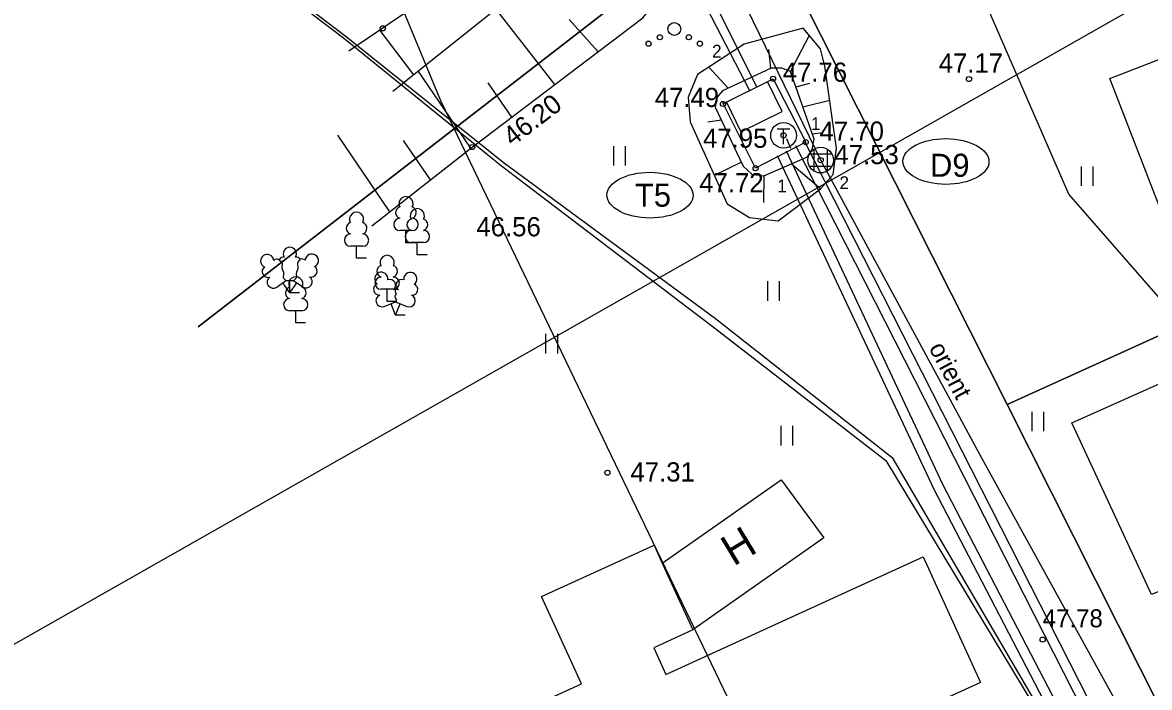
# Model space of a CAD drawing. Extents: x 641385 to 641893, y 6455477 to 6456239.
# Drawn here: x 641534.31 to 641578.24, y 6456009.21 to 6456035.15 of the extents above; entities that cross this region are included whole.
import ezdxf

# ---------------------------------------------------------------- set-up
doc = ezdxf.new("R2010")
doc.units = 0
for name, color, linetype in [('DKAEV', 7, 'Continuous'), ('DTRASS', 7, 'Continuous'), ('HALJASTUS', 7, 'Continuous'), ('HOONE', 7, 'Continuous'), ('KAEVU_NR', 7, 'Continuous'), ('KORGUS', 7, 'Continuous'), ('MOOTPIIR', 7, 'Continuous'), ('MPKAABEL', 7, 'Continuous'), ('PIIR', 7, 'Continuous'), ('PUU', 7, 'Continuous'), ('RELJEEF', 7, 'Continuous'), ('TKAEV', 7, 'Continuous'), ('TORU_NR', 7, 'Continuous'), ('TTRASS', 7, 'Continuous'), ('VORMISTUS', 7, 'Continuous')]:
    doc.layers.add(name, color=color, linetype=linetype)

msp = doc.modelspace()

# ---------------------------------------------------------------- linework, layer by layer
at = {"layer": 'DKAEV'}
for p, q in [((641565.173, 6456029.347), (641565.173, 6456030.213)), ((641565.673, 6456030.213), (641565.673, 6456029.347)), ((641564.99, 6456030.03), (641565.856, 6456030.03)), ((641565.856, 6456029.53), (641564.99, 6456029.53))]:
    msp.add_line(p, q, dxfattribs=at)
msp.add_circle((641565.423, 6456029.78), 0.5, dxfattribs=at)
at = {"layer": 'DTRASS'}
msp.add_lwpolyline([(641551.465, 6456058.479), (641565.447, 6456029.74), (641571.69, 6456018.17), (641585.579, 6455992.97)], dxfattribs=at)
at = {"layer": 'HALJASTUS'}
for p, q in [((641557.342, 6456030.325), (641557.342, 6456029.564)), ((641557.797, 6456030.325), (641557.797, 6456029.564)), ((641575.582, 6456029.533), (641575.582, 6456028.771)), ((641576.038, 6456029.533), (641576.038, 6456028.771)), ((641563.351, 6456025.054), (641563.351, 6456024.293)), ((641563.806, 6456025.054), (641563.806, 6456024.293)), ((641554.704, 6456023.004), (641554.704, 6456022.242)), ((641555.159, 6456023.004), (641555.159, 6456022.242)), ((641573.651, 6456019.967), (641573.651, 6456019.205)), ((641574.107, 6456019.967), (641574.107, 6456019.205)), ((641563.864, 6456019.416), (641563.864, 6456018.655)), ((641564.319, 6456019.416), (641564.319, 6456018.655))]:
    msp.add_line(p, q, dxfattribs=at)
for centre, radius in [((641559.717, 6456034.896), 0.25), ((641559.152, 6456034.571), 0.1), ((641560.282, 6456034.571), 0.1), ((641558.717, 6456034.321), 0.1), ((641560.717, 6456034.321), 0.1)]:
    msp.add_circle(centre, radius, dxfattribs=at)
at = {"layer": 'HOONE'}
for points in [[(641580.274, 6456034.354), (641582.356, 6456028.983), (641578.773, 6456027.595), (641576.691, 6456032.965), (641580.274, 6456034.354)], [(641575.215, 6456019.53), (641587.087, 6456024.844), (641589.922, 6456018.511), (641593.606, 6456020.178)], [(641598.595, 6456022.418), (641602.108, 6456023.994), (641605.563, 6456016.292), (641602.319, 6456014.892), (641603.071, 6456013.305), (641602.209, 6456011.486), (641599.294, 6456010.194), (641597.367, 6456010.776), (641596.696, 6456012.399), (641593.324, 6456011.005), (641591.551, 6456015.295), (641583.344, 6456011.904), (641582.283, 6456014.474), (641578.317, 6456012.835), (641575.215, 6456019.53)], [(641569.414, 6456014.306), (641571.657, 6456009.404), (641555.043, 6456001.804), (641552.368, 6456007.651), (641556.103, 6456009.36), (641554.548, 6456012.76), (641558.929, 6456014.763), (641559.249, 6456014.063), (641563.881, 6456017.314), (641565.543, 6456015.047), (641560.439, 6456011.462), (641558.916, 6456010.765), (641559.393, 6456009.722), (641569.414, 6456014.306)], [(641559.249, 6456014.063), (641560.439, 6456011.462)]]:
    msp.add_lwpolyline(points, dxfattribs=at)
at = {"layer": 'KAEVU_NR'}
for centre in [(641570.304, 6456029.726), (641558.77, 6456028.413)]:
    msp.add_ellipse(centre, major_axis=(1.678, -0.009), ratio=0.531431, dxfattribs=at)
at = {"layer": 'KORGUS'}
for centre in [(641548.354, 6456034.92), (641563.567, 6456032.955), (641571.204, 6456032.94), (641561.616, 6456031.971), (641563.977, 6456030.746), (641551.843, 6456030.29), (641564.84, 6456030.48), (641564.84, 6456030.48), (641565.423, 6456029.78), (641562.888, 6456029.464), (641557.111, 6456017.59), (641574.075, 6456011.082)]:
    msp.add_circle(centre, 0.1, dxfattribs=at)
at = {"layer": 'MOOTPIIR'}
msp.add_lwpolyline([(641502.29, 6456186.375), (641505.592, 6456169.157), (641519.147, 6456171.939), (641526.793, 6456118.545), (641535.481, 6456068.629), (641550.6, 6456032.105), (641572.669, 6455986.189), (641583.964, 6455982.884), (641605.512, 6455991.581), (641619.588, 6455970.884), (641636.618, 6455976.101), (641618.024, 6456017.147), (641594.217, 6456006.538), (641575.102, 6456028.452), (641553.901, 6456077.151), (641542.78, 6456139.068), (641533.57, 6456192.984), (641502.29, 6456186.375)], dxfattribs=at)
at = {"layer": 'MPKAABEL'}
for points in [[(641534.898, 6456040.112), (641536.85, 6456040.19), (641541.41, 6456038.81), (641546.88, 6456034.64), (641553.1, 6456029.66), (641561.33, 6456023.6), (641568.21, 6456018.18), (641574.52, 6456007.38), (641579.76, 6455997.85), (641585.55, 6455988.33), (641593.78, 6455976.76), (641596.86, 6455972.18), (641597.72, 6455972.07), (641616.26, 6455979.99), (641620.19, 6455981.62), (641620.82, 6455981.25), (641621.46, 6455979.89)], [(641534.898, 6456040.112), (641536.85, 6456040.19), (641541.41, 6456038.81), (641546.88, 6456034.64), (641553.1, 6456029.66), (641561.33, 6456023.6), (641568.21, 6456018.18), (641574.52, 6456007.38), (641579.76, 6455997.85), (641585.55, 6455988.33), (641593.78, 6455976.76), (641596.86, 6455972.18), (641597.72, 6455972.07), (641616.26, 6455979.99), (641620.19, 6455981.62), (641620.82, 6455981.25), (641621.46, 6455979.89)], [(641535.091, 6456039.712), (641536.8, 6456039.9), (641541.44, 6456038.64), (641546.83, 6456034.55), (641552.98, 6456029.56), (641561.18, 6456023.32), (641567.96, 6456018.06), (641574.45, 6456007.33), (641579.71, 6455997.8), (641585.36, 6455988.06), (641593.53, 6455976.66), (641593.95, 6455975.88), (641593.76, 6455975.28), (641585.99, 6455972.17), (641584.44, 6455970.5)], [(641535.091, 6456039.712), (641536.8, 6456039.9), (641541.44, 6456038.64), (641546.83, 6456034.55), (641552.98, 6456029.56), (641561.18, 6456023.32), (641567.96, 6456018.06), (641574.45, 6456007.33), (641579.71, 6455997.8), (641585.36, 6455988.06), (641593.53, 6455976.66), (641593.95, 6455975.88), (641593.76, 6455975.28), (641585.99, 6455972.17), (641584.44, 6455970.5)]]:
    msp.add_lwpolyline(points, dxfattribs=at)
at = {"layer": 'PIIR'}
for p, q in [((641562.74, 6456039.99), (641541.153, 6456023.281)), ((641541.153, 6456023.281), (641562.74, 6456039.99)), ((641572.69, 6456020.25), (641562.74, 6456039.99)), ((641562.74, 6456039.99), (641572.69, 6456020.25)), ((641600.88, 6456033.04), (641572.69, 6456020.25)), ((641572.69, 6456020.25), (641600.88, 6456033.04)), ((641572.69, 6456020.25), (641587.99, 6455989.89)), ((641587.99, 6455989.89), (641572.69, 6456020.25))]:
    msp.add_line(p, q, dxfattribs=at)
at = {"layer": 'PUU'}
for p, q in [((641549.5, 6456027.035), (641549.02, 6456027.035)), ((641549.26, 6456026.56), (641549.26, 6456027.035)), ((641547.575, 6456026.425), (641547.095, 6456026.425)), ((641547.335, 6456025.95), (641547.335, 6456026.425)), ((641549.64, 6456026.56), (641549.26, 6456026.56)), ((641549.942, 6456026.565), (641549.462, 6456026.565)), ((641549.702, 6456026.09), (641549.702, 6456026.565)), ((641547.715, 6456025.95), (641547.335, 6456025.95)), ((641550.082, 6456026.09), (641549.702, 6456026.09)), ((641544.222, 6456024.83), (641544.582, 6456025.085)), ((641544.732, 6456024.61), (641544.457, 6456024.995)), ((641544.582, 6456025.085), (641544.877, 6456025.085)), ((641544.732, 6456024.61), (641544.732, 6456025.085)), ((641544.732, 6456024.61), (641545.002, 6456025)), ((641544.877, 6456025.085), (641545.237, 6456024.84)), ((641545.112, 6456024.61), (641544.732, 6456024.61)), ((641548.766, 6456024.745), (641548.286, 6456024.745)), ((641548.526, 6456024.27), (641548.526, 6456024.745)), ((641548.411, 6456024.075), (641548.856, 6456024.25)), ((641548.906, 6456024.27), (641548.526, 6456024.27)), ((641548.851, 6456023.74), (641548.676, 6456024.18)), ((641548.851, 6456023.74), (641549.031, 6456024.18)), ((641548.856, 6456024.25), (641549.296, 6456024.07)), ((641545.203, 6456023.905), (641544.723, 6456023.905)), ((641544.963, 6456023.43), (641544.963, 6456023.905)), ((641549.231, 6456023.74), (641548.851, 6456023.74)), ((641545.343, 6456023.43), (641544.963, 6456023.43))]:
    msp.add_line(p, q, dxfattribs=at)
for points in [[(641544.319, 6456025.897), (641544.422, 6456025.795), (641544.437, 6456025.765), (641544.437, 6456025.71), (641544.422, 6456025.62), (641544.422, 6456025.575), (641544.442, 6456025.495), (641544.482, 6456025.405), (641544.492, 6456025.36), (641544.487, 6456025.315), (641544.472, 6456025.25), (641544.472, 6456025.22), (641544.492, 6456025.18), (641544.517, 6456025.15), (641544.582, 6456025.085)], [(641545.136, 6456025.911), (641545.042, 6456025.795), (641545.027, 6456025.765), (641545.027, 6456025.71), (641545.042, 6456025.62), (641545.047, 6456025.575), (641545.027, 6456025.495), (641544.987, 6456025.405), (641544.977, 6456025.36), (641544.982, 6456025.315), (641544.997, 6456025.25), (641544.997, 6456025.22), (641544.977, 6456025.18), (641544.952, 6456025.15), (641544.882, 6456025.085)], [(641548.856, 6456024.745), (641548.836, 6456024.67), (641548.836, 6456024.65), (641548.846, 6456024.62), (641548.866, 6456024.585), (641548.871, 6456024.565), (641548.856, 6456024.53), (641548.831, 6456024.48), (641548.826, 6456024.455), (641548.831, 6456024.44), (641548.841, 6456024.41), (641548.876, 6456024.35), (641548.881, 6456024.33), (641548.876, 6456024.31), (641548.861, 6456024.275), (641548.856, 6456024.25)]]:
    msp.add_lwpolyline(points, dxfattribs=at)
for centre, radius, start, end in [((641549.26, 6456028.08), 0.277, 332.5799, 207.4201), ((641547.335, 6456027.47), 0.277, 332.5799, 207.4201), ((641549.09, 6456027.733), 0.233, 109.0217, 253.1415), ((641549.702, 6456027.61), 0.277, 332.5799, 207.4201), ((641549.43, 6456027.733), 0.233, 286.8508, 70.9859), ((641547.165, 6456027.123), 0.233, 109.0217, 253.1415), ((641547.505, 6456027.123), 0.233, 286.8508, 70.9859), ((641549.023, 6456027.272), 0.238, 90.0016, 269.3953), ((641549.532, 6456027.263), 0.233, 109.0217, 253.1415), ((641549.497, 6456027.272), 0.238, 270.6047, 89.9984), ((641549.872, 6456027.263), 0.233, 286.8508, 70.9859), ((641547.098, 6456026.662), 0.238, 90.0016, 269.3953), ((641547.572, 6456026.662), 0.238, 270.6047, 89.9984), ((641549.465, 6456026.802), 0.238, 90.0016, 269.3953), ((641549.939, 6456026.802), 0.238, 270.6047, 89.9984), ((641544.732, 6456026.13), 0.256, 90.0013, 211.0159), ((641544.732, 6456026.13), 0.256, 328.9841, 89.9987), ((641543.849, 6456025.847), 0.256, 125.5389, 246.5536), ((641543.849, 6456025.847), 0.256, 4.5218, 125.5364), ((641544.235, 6456025.714), 0.202, 65.2382, 130.7412), ((641544.495, 6456025.797), 0.202, 84.7965, 150.2995), ((641544.97, 6456025.797), 0.202, 34.3857, 95.2035), ((641545.208, 6456025.723), 0.202, 50.3173, 111.1351), ((641545.592, 6456025.863), 0.256, 55.522, 176.5367), ((641545.592, 6456025.863), 0.256, 294.5049, 55.5195), ((641548.526, 6456025.79), 0.277, 332.5799, 207.4201), ((641543.877, 6456025.43), 0.224, 125.4667, 288.5349), ((641545.572, 6456025.445), 0.224, 252.5235, 55.5918), ((641548.294, 6456025.154), 0.256, 111.5027, 232.5173), ((641548.356, 6456025.443), 0.233, 109.0217, 253.1415), ((641548.294, 6456025.154), 0.256, 350.4856, 111.5002), ((641548.696, 6456025.443), 0.233, 286.8508, 70.9859), ((641549.43, 6456025.145), 0.256, 67.6168, 188.6314), ((641549.43, 6456025.145), 0.256, 306.5997, 67.6143), ((641544.086, 6456025.024), 0.237, 125.5377, 305.5366), ((641544.963, 6456024.95), 0.277, 332.5799, 207.4201), ((641545.37, 6456025.036), 0.237, 235.5219, 55.5208), ((641548.22, 6456024.743), 0.224, 111.4304, 274.4987), ((641548.289, 6456024.982), 0.238, 90.0016, 269.3953), ((641548.629, 6456024.904), 0.224, 308.5041, 111.5725), ((641548.763, 6456024.982), 0.238, 270.6047, 89.9984), ((641549.092, 6456024.899), 0.225, 67.7016, 230.5126), ((641549.497, 6456024.733), 0.224, 264.6183, 67.6866), ((641544.793, 6456024.603), 0.233, 109.0217, 253.1415), ((641545.133, 6456024.603), 0.233, 286.8508, 70.9859), ((641548.325, 6456024.298), 0.237, 111.5014, 291.5004), ((641548.855, 6456024.507), 0.237, 66.7655, 111.5015), ((641549.386, 6456024.29), 0.237, 247.6166, 67.6155), ((641544.726, 6456024.142), 0.238, 90.0016, 269.3953), ((641545.2, 6456024.142), 0.238, 270.6047, 89.9984)]:
    msp.add_arc(centre, radius, start, end, dxfattribs=at)
at = {"layer": 'RELJEEF'}
for p, q in [((641555.055, 6456032.725), (641552.764, 6456035.675)), ((641556.748, 6456034.008), (641555.615, 6456035.262)), ((641548.234, 6456034.839), (641549.551, 6456033.11)), ((641564.243, 6456033.24), (641564.979, 6456034.631)), ((641563.487, 6456033.366), (641563.407, 6456034.099)), ((641551.787, 6456030.246), (641549.734, 6456033.256)), ((641561.823, 6456032.59), (641561.07, 6456033.408)), ((641553.382, 6456031.456), (641552.467, 6456032.798)), ((641564.454, 6456032.641), (641564.999, 6456032.782)), ((641564.731, 6456031.854), (641565.776, 6456032.124)), ((641561.559, 6456031.333), (641561.031, 6456031.256)), ((641548.634, 6456027.769), (641546.599, 6456030.754)), ((641565.1, 6456030.806), (641565.52, 6456030.858)), ((641550.21, 6456029.007), (641549.162, 6456030.545)), ((641562.331, 6456029.696), (641561.278, 6456029.178)), ((641564.285, 6456029.639), (641565.428, 6456028.666)), ((641563.213, 6456029.17), (641563.192, 6456028.131))]:
    msp.add_line(p, q, dxfattribs=at)
for points in [[(641551.331, 6456052.903), (641551.574, 6456051.13), (641551.835, 6456050.27), (641553.615, 6456048.92), (641557.096, 6456045.04), (641558.394, 6456043.16), (641558.673, 6456042.29), (641558.527, 6456041.838), (641547.037, 6456034.024)], [(641548.751, 6456032.472), (641560.652, 6456041.97), (641566.535, 6456047.22), (641572.339, 6456051.658)], [(641547.935, 6456027.22), (641551.843, 6456030.29), (641558.492, 6456035.33), (641567.383, 6456045.75), (641573.714, 6456050.26)], [(641560.265, 6456032.229), (641560.334, 6456031.272), (641561.774, 6456028.08), (641562.645, 6456027.54), (641563.768, 6456027.41), (641565.422, 6456028.66), (641565.911, 6456029.221), (641566.04, 6456030.24), (641565.591, 6456033.44), (641565.42, 6456034.116), (641564.738, 6456034.92), (641562.439, 6456034.299), (641560.624, 6456033.119), (641560.265, 6456032.229)], [(641561.595, 6456032.484), (641561.375, 6456032.222), (641561.316, 6456031.85), (641562.4, 6456029.55), (641562.744, 6456029.236), (641563.213, 6456029.17), (641564.904, 6456029.91), (641565.096, 6456030.189), (641565.173, 6456030.6), (641564.243, 6456033.24), (641563.904, 6456033.371), (641563.498, 6456033.371), (641561.595, 6456032.484)]]:
    msp.add_lwpolyline(points, dxfattribs=at)
at = {"layer": 'TKAEV'}
for p, q in [((641563.727, 6456030.996), (641564.227, 6456030.996)), ((641563.977, 6456030.396), (641563.977, 6456030.996))]:
    msp.add_line(p, q, dxfattribs=at)
for points in [[(641561.616, 6456031.971), (641563.567, 6456032.955), (641564.84, 6456030.48), (641562.888, 6456029.464), (641561.615, 6456032.01)], [(641561.747, 6456032.037), (641562.308, 6456030.88), (641563.927, 6456031.67), (641563.355, 6456032.848)]]:
    msp.add_lwpolyline(points, dxfattribs=at)
msp.add_circle((641563.977, 6456030.746), 0.5, dxfattribs=at)
at = {"layer": 'TTRASS'}
msp.add_line((641564.258, 6456030.232), (641564.106, 6456030.606), dxfattribs=at)
for points in [[(641562.941, 6456032.639), (641553.335, 6456051.786)], [(641552.827, 6456051.472), (641562.647, 6456032.491)], [(641584.89, 6455991.53), (641582.09, 6455995.82), (641584.89, 6455997.2), (641583.34, 6455999.72), (641580.71, 6455998.36), (641564.457, 6456030.333)], [(641564.793, 6456030.503), (641580.851, 6455998.913), (641583.544, 6456000.306), (641585.52, 6455997.094), (641582.568, 6455995.639), (641585.013, 6455991.894)], [(641564.793, 6456030.503), (641580.851, 6455998.913), (641583.544, 6456000.306), (641585.52, 6455997.094), (641582.568, 6455995.639), (641585.013, 6455991.894)], [(641563.722, 6456029.963), (641569.834, 6456016.953), (641580.248, 6455996.888), (641582.968, 6455998.295), (641583.431, 6455997.533), (641580.672, 6455996.173), (641584.323, 6455990.59)], [(641563.722, 6456029.963), (641569.834, 6456016.953), (641580.248, 6455996.888), (641582.968, 6455998.295), (641583.431, 6455997.533), (641580.672, 6455996.173), (641584.323, 6455990.59)], [(641564.074, 6456030.139), (641570.19, 6456017.12), (641580.42, 6455997.41), (641583.09, 6455998.79), (641583.88, 6455997.49), (641581.06, 6455996.1), (641584.61, 6455990.67), (641613.427, 6456001.918)], [(641564.074, 6456030.139), (641570.19, 6456017.12), (641580.42, 6455997.41), (641583.09, 6455998.79), (641583.88, 6455997.49), (641581.06, 6455996.1), (641584.61, 6455990.67), (641613.427, 6456001.918)]]:
    msp.add_lwpolyline(points, dxfattribs=at)
at = {"layer": 'VORMISTUS'}
msp.add_lwpolyline([(641515.346, 6456000.314), (641419, 6456169.85), (641540.718, 6456239.022), (641637.064, 6456069.486), (641515.346, 6456000.314)], dxfattribs=at)

# ---------------------------------------------------------------- texts
at = {"layer": 'HOONE'}
msp.add_text('H', height=1.2, rotation=31.2039, dxfattribs=at).set_placement((641562.029, 6456013.923))
at = {"layer": 'KAEVU_NR'}
for s, p in [('D9', (641569.687, 6456029.129)), ('T5', (641558.185, 6456027.963))]:
    msp.add_text(s, height=0.9, dxfattribs=at).set_placement(p)
at = {"layer": 'KORGUS'}
for s, height, p in [('47.17', 0.75, (641570.023, 6456033.19)), ('47.76', 0.75, (641563.943, 6456032.835)), ('47.49', 0.75, (641558.955, 6456031.851)), ('47.70', 0.75, (641565.379, 6456030.536)), ('47.95', 0.75, (641560.838, 6456030.26)), ('47.53', 0.75, (641565.959, 6456029.622)), ('47.72', 0.75, (641560.69, 6456028.522)), ('46.56', 0.75, (641552.005, 6456026.808)), ('47.31', 0.75, (641558.009, 6456017.246)), (' 47.78', 0.7, (641573.818, 6456011.561))]:
    msp.add_text(s, height=height, dxfattribs=at).set_placement(p)
msp.add_text('46.20', height=0.75, rotation=37.4187, dxfattribs=at).set_placement((641553.41, 6456030.293))
at = {"layer": 'TORU_NR'}
for s, p in [('2', (641561.19, 6456033.779)), ('1', (641565.043, 6456030.95)), ('1', (641563.729, 6456028.522)), ('2', (641566.155, 6456028.649))]:
    msp.add_text(s, height=0.5, dxfattribs=at).set_placement(p)
at = {"layer": 'TTRASS'}
msp.add_text('orient', height=0.7, rotation=298.1295, dxfattribs=at).set_placement((641569.624, 6456022.454))

doc.saveas('drawing.dxf')
